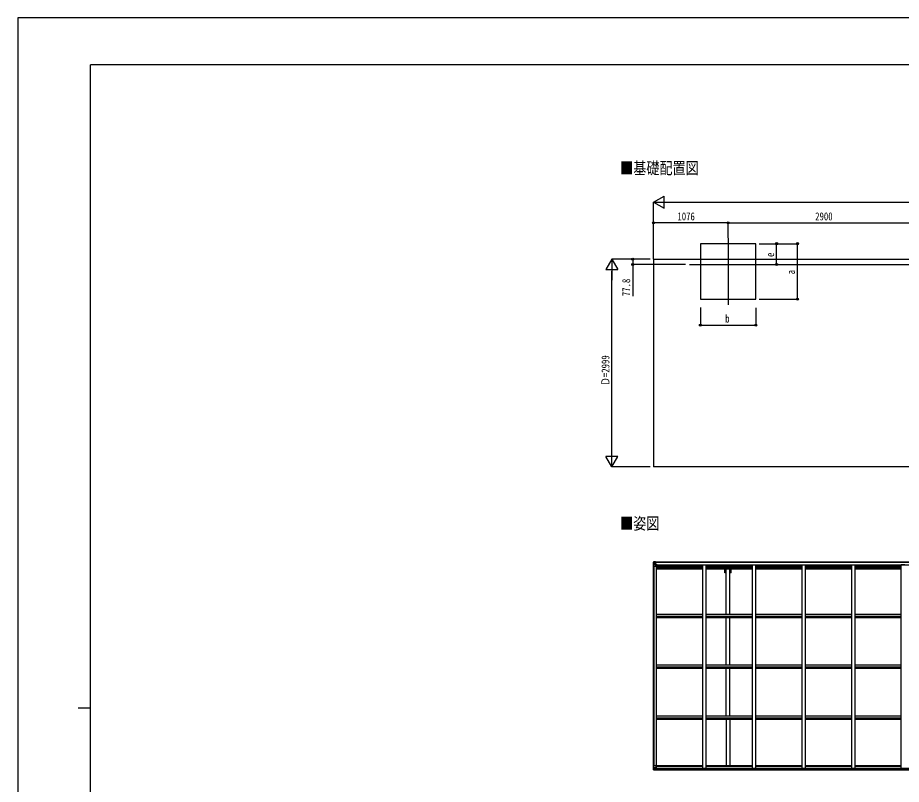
# Model space of a CAD drawing. Units: millimetres, scale not verified. Extents: x -14718 to 14718, y -10395 to 10395.
# Drawn here: x -14718 to -1968, y -664 to 10395 of the extents above; entities that cross this region are included whole.
import ezdxf
from ezdxf.enums import TextEntityAlignment as Align

# ---------------------------------------------------------------- set-up
doc = ezdxf.new("R2010")
doc.units = ezdxf.units.MM
doc.header["$LTSCALE"] = 40
for name, color, linetype in [('0-2_USER1', 3, 'Continuous'), ('0-3_YKK_12', 2, 'Continuous'), ('0-4_YKK_13', 4, 'Continuous'), ('0-5_YKK_A1', 4, 'Continuous'), ('0-6_YKK_D', 6, 'Continuous'), ('0-7_YKK_ZWAK', 7, 'Continuous')]:
    doc.layers.add(name, color=color, linetype=linetype)
doc.styles.add('ＭＳ ゴシック', font='')
doc.styles.get('ＭＳ ゴシック').set_extended_font_data('MS Gothic')

msp = doc.modelspace()

# ---------------------------------------------------------------- linework, layer by layer
at = {"layer": '0-3_YKK_12'}
for p, q in [((-4467.43, 7215.91), (-4467.43, 6253.38)), ((-5026.1, 6834.65), (4585.53, 6834.65))]:
    msp.add_line(p, q, dxfattribs=at)
at = {"layer": '0-4_YKK_13'}
for p, q in [((-5545.43, 2542.92), (-5545.43, 2542.88)), ((-5544.49, 2543.92), (-5544.49, 2543.92)), ((-5544.49, 2543.87), (-5544.49, 2543.91)), ((-5535.52, 2544.3), (-5543.44, 2543.83)), ((-5542.58, 2542.86), (-5542.59, 2542.79)), ((-5542.59, 2482.21), (-5542.59, 2542.79)), ((-5542.59, 2482.21), (-5512.43, 2482.21)), ((-5542.04, 2509.09), (-5537.9, 2521.17)), ((-5542.04, 2509.09), (-5535.43, 2508.88)), ((-5538.62, 2539.42), (-5541.35, 2543.08)), ((-5537.76, 2535.91), (-5535.43, 2535.97)), ((-5537.76, 2522.44), (-5537.76, 2535.91)), ((-5535.43, 2522.41), (-5537.76, 2522.44)), ((-5523.43, 2545.09), (-5535.43, 2544.31)), ((-5535.43, 2535.96), (-5523.43, 2535.96)), ((-5535.43, 2522.41), (-5523.43, 2522.41)), ((-5535.43, 2522.41), (-5535.43, 2522.41)), ((-5535.43, 2508.88), (-5511.43, 2508.88)), ((-5529.95, 2528.77), (-5529.95, 2527.81)), ((-5524.43, 2535.96), (-5523.43, 2535.96)), ((-5516.93, 2545.6), (-5523.43, 2545.21)), ((-5523.43, 2519.11), (-5523.43, 2545.21)), ((-5523.43, 2544.32), (-5516.93, 2544.72)), ((-5521.93, 2539.5), (-5523.43, 2539.5)), ((-5521.93, 2535.96), (-5523.43, 2535.96)), ((-5521.93, 2522.41), (-5523.43, 2522.41)), ((-5522.6, 2518.85), (-5512.26, 2517.2)), ((-5522.6, 2518.22), (-5522.6, 2518.85)), ((-5512.26, 2516.56), (-5522.6, 2518.22)), ((-5516.93, 2543.79), (-5521.93, 2543.71)), ((-5521.43, 2539.14), (-5521.93, 2539.14)), ((-5517.93, 2534.21), (-5521.93, 2534.21)), ((-5517.93, 2526), (-5521.93, 2526)), ((-5521.82, 2537.84), (-5517.93, 2537.84)), ((-5521.44, 2538.05), (-5521.44, 2538.21)), ((-5521.44, 2538.21), (-5521.43, 2538.21)), ((-5521.43, 2540.17), (-5521.43, 2538.21)), ((-5513.43, 2540.17), (-5521.43, 2540.17)), ((-5513.43, 2540.14), (-5521.43, 2540.14)), ((-5511.43, 2538.3), (-5521.43, 2538.21)), ((-5517.93, 2518.1), (-5517.93, 2538.07)), ((-5516.93, 2544.72), (-5516.93, 2545.6)), ((-5516.93, 2544.21), (-5516.93, 2544.72)), ((-5516.93, 2544.21), (-5516.93, 2543.79)), ((-5516.93, 2543.79), (-5516.93, 2542.98)), ((-5512.26, 2517.2), (-5512.26, 2516.56)), ((-5511.98, 2517.12), (-5507.93, 2517.09)), ((-5511.93, 2543.41), (-5511.93, 2542.98)), ((-5511.63, 2543.41), (-5511.93, 2543.41)), ((-5511.63, 2543.41), (-5509.94, 2542.98)), ((-5511.43, 2539.91), (-5506.43, 2539.91)), ((-5511.43, 2538.3), (-5511.43, 2539.91)), ((-5511.43, 2483.21), (-5511.43, 2516.31)), ((-5506.93, 2505.21), (-5511.43, 2505.21)), ((-5490.93, 2501.29), (-5511.43, 2501.29)), ((-5506.93, 2517.08), (-5507.93, 2517.09)), ((-5507.93, 2515.35), (-5506.93, 2515.36)), ((-5506.93, 2501.29), (-5506.93, 2517.08)), ((-5506.43, 2540.91), (-5506.43, 2539.91)), ((-5506.43, 2539.91), (-5505.43, 2539.91)), ((-5505.43, 2539.91), (-5505.43, 2540.91)), ((-5505.43, 2539.91), (-5505.43, 2538.34)), ((-5505.43, 2538.23), (-5505.43, 2538.34)), ((-5545.43, -392.89), (-5512.43, -392.89)), ((-5545.43, -453.6), (-5545.43, -392.89)), ((-5544.49, -454.56), (-5544.49, -454.6)), ((-5535.52, -454.99), (-5543.44, -454.51)), ((-5542.59, -392.89), (-5542.59, -453.47)), ((-5542.58, -453.54), (-5542.59, -453.47)), ((-5542.04, -419.77), (-5535.43, -419.56)), ((-5542.04, -419.77), (-5537.9, -431.86)), ((-5538.62, -450.1), (-5541.35, -453.77)), ((-5535.43, -433.09), (-5537.76, -433.12)), ((-5537.76, -433.12), (-5537.76, -446.59)), ((-5537.76, -446.59), (-5535.43, -446.65)), ((-5535.43, -419.56), (-5511.43, -419.56)), ((-5535.43, -433.09), (-5535.43, -433.09)), ((-5523.43, -433.09), (-5535.43, -433.09)), ((-5535.43, -446.65), (-5523.43, -446.65)), ((-5523.43, -455.78), (-5535.43, -454.99)), ((-5530.91, -439.45), (-5530.91, -438.49)), ((-5523.43, -429.1), (-5516.93, -429.1)), ((-5523.43, -429.1), (-5523.43, -455.89)), ((-5512.26, -427.25), (-5522.6, -428.9)), ((-5522.6, -428.9), (-5522.6, -429.1)), ((-5519.91, -429.1), (-5512.26, -427.88)), ((-5516.93, -429.1), (-5507.93, -429.14)), ((-5516.93, -456.29), (-5516.93, -450.34)), ((-5507.93, -450.91), (-5516.93, -450.97)), ((-5512.26, -427.88), (-5512.26, -427.25)), ((-5511.43, -393.89), (-5511.43, -426.99)), ((-5506.93, -430.05), (-5506.93, -450.2))]:
    msp.add_line(p, q, dxfattribs=at)
for points in [[(-5545.43, 2542.88), (-5545.43, 2482.21), (-5542.59, 2482.21)], [(-5544.49, 2543.92), (-5535.43, 2544.47), (-5523.43, 2545.21)], [(-5531.87, 2529.73), (-5532.83, 2529.73), (-5532.83, 2530.69), (-5531.87, 2530.69)], [(-5530.91, 2531.65), (-5530.91, 2532.61), (-5529.95, 2532.61), (-5529.95, 2531.65)], [(-5529.95, 2527.81), (-5530.91, 2527.81), (-5530.91, 2528.77)], [(-5528.99, 2530.69), (-5528.03, 2530.69), (-5528.03, 2529.73), (-5528.99, 2529.73)], [(-5516.93, 2544.21), (-5521.93, 2544.21), (-5521.93, 2518.74)], [(-5506.43, 2538.18), (-5521.43, 2538.05), (-5521.44, 2538.05)], [(-5521.43, 2539.14), (-5513.43, 2539.14), (-5513.43, 2540.91)], [(-5511.43, 2538.3), (-5511.43, 2538.29), (-5505.43, 2538.34)], [(-5507.93, 2517.09), (-5507.93, 2515.35), (-5511.43, 2515.33)], [(-5544.49, -454.6), (-5535.43, -455.16), (-5516.93, -456.29)], [(-5531.87, -441.37), (-5532.83, -441.37), (-5532.83, -440.41), (-5531.87, -440.41)], [(-5530.91, -438.49), (-5529.95, -438.49), (-5529.95, -439.45)], [(-5529.95, -442.33), (-5529.95, -443.29), (-5530.91, -443.29), (-5530.91, -442.33)], [(-5528.99, -440.41), (-5528.03, -440.41), (-5528.03, -441.37), (-5528.99, -441.37)], [(-5506.93, -450.2), (-5506.94, -450.31), (-5516.93, -450.34)]]:
    msp.add_lwpolyline(points, dxfattribs=at)
for centre in [(-5530.43, 2530.21), (-5530.43, -440.89)]:
    msp.add_circle(centre, 5.3, dxfattribs=at)
for centre, radius, start, end in [((-5544.43, 2542.92), 0.999, 93.4424, 179.95083), ((-5544.43, 2542.92), 1, 93.50017, 180.00079), ((-5544.43, 2542.88), 0.999, 93.4424, 179.95083), ((-5543.28, 2556.53), 12.7, 269.24466, 275.10311), ((-5541.3, 2542.92), 1.28, 131.17831, 182.45895), ((-5531.87, 2531.65), 0.96, 270, 0), ((-5531.87, 2528.77), 0.96, 0, 90), ((-5528.99, 2531.65), 0.96, 180, 270), ((-5528.99, 2528.77), 0.96, 90, 180), ((-5522.49, 2519.78), 0.937, 182.32209, 263.26766), ((-5522.49, 2519.15), 0.937, 182.32209, 263.26766), ((-5521.43, 2540.67), 0.5, 179.99802, 269.99691), ((-5521.43, 2540.64), 0.5, 180.00109, 270.00109), ((-5521.43, 2537.71), 0.5, 90.52895, 180.04464), ((-5521.42, 2537.54), 0.513, 91.88028, 181.04707), ((-5512.43, 2483.21), 1, 270, 0), ((-5512.37, 2516.27), 0.937, 2.32209, 83.26766), ((-5512.37, 2515.63), 0.937, 2.32209, 83.26766), ((-5506.29, 2545.87), 7.69, 268.96999, 276.43426), ((-5544.43, -453.56), 0.999, 180.04917, 266.5576), ((-5544.43, -453.6), 0.999, 180.04917, 266.5576), ((-5544.43, -453.6), 1, 179.99921, 266.49983), ((-5543.28, -467.21), 12.7, 84.89689, 90.75534), ((-5541.3, -453.6), 1.28, 177.54105, 228.82169), ((-5531.87, -439.45), 0.96, 270, 0), ((-5531.87, -442.33), 0.96, 0, 90), ((-5528.99, -439.45), 0.96, 180, 270), ((-5528.99, -442.33), 0.96, 90, 180), ((-5522.49, -429.83), 0.937, 96.73234, 129.06602), ((-5512.43, -393.89), 1, 0, 90), ((-5512.37, -426.32), 0.937, 276.73234, 357.67791), ((-5512.37, -426.95), 0.937, 276.73234, 357.67791)]:
    msp.add_arc(centre, radius, start, end, dxfattribs=at)
for centre, major_axis, ratio, start_param, end_param in [((-5343.49, 2556.23), (201, 12.36), 0.060933, 3.13734627, 3.13784492), ((-5542.49, 2544), (2, 0.12), 0.060933, 3.13784492, 4.21192957), ((-5541.32, 2511.44), (0.85, 2.32), 0.403757, 2.3087461, 3.27440486), ((-5542.3, 2540.9), (-0.02, 3), 0.466854, 5.52348971, 6.15750234), ((-5540.63, 2535.83), (0.03, 5), 0.573921, 4.73206034, 5.51591357), ((-5539.17, 2522.46), (0, 3), 0.468246, 4.2703918, 4.70589714), ((-5617.18, 2535.96), (81.75, 0), 0.061163, 0, 0.00077247), ((-5542.49, -454.68), (2, -0.12), 0.060933, 2.07125573, 3.14534039), ((-5343.49, -466.91), (201, -12.36), 0.060933, 3.14534039, 3.14583904), ((-5541.32, -422.12), (0.85, -2.32), 0.403757, 3.00878045, 3.9744392), ((-5542.3, -451.58), (-0.02, -3), 0.466854, 0.12568297, 0.75969559), ((-5540.63, -446.51), (0.03, -5), 0.573921, 0.76727174, 1.55112496), ((-5539.17, -433.14), (0, -3), 0.468246, 1.57728817, 2.01279351), ((-5617.18, -446.65), (81.75, 0), 0.061163, 6.28241284, 6.28318531), ((-5507.93, -430.04), (1, -0.021), 0.906239, 0.01870467, 1.589501), ((-5507.93, -450.21), (1, 0.012), 0.707053, 4.70366366, 6.124411)]:
    msp.add_ellipse(centre, major_axis=major_axis, ratio=ratio, start_param=start_param, end_param=end_param, dxfattribs=at)
at = {"layer": '0-5_YKK_A1'}
for p, q in [((-5543.43, 6912.45), (5236.57, 6912.96)), ((-5543.43, 6912.45), (-5543.43, 3913.45)), ((5236.57, 3913.96), (-5543.43, 3913.45)), ((-5543.43, -392.89), (-5543.43, 2482.21)), ((-5534.43, -392.89), (-5534.43, 2482.21)), ((-5533.73, -392.89), (-5533.73, 2482.21)), ((-5521.93, 2542.98), (-517.93, 2542.98)), ((-5521.93, 2540.91), (-517.93, 2540.91)), ((-5511.43, 2501.29), (-5498.43, 2501.29)), ((-5498.43, -429.24), (-5498.43, 2501.29)), ((-5498.43, 2487.64), (-4832.43, 2487.64)), ((-5498.43, 2478.27), (-4832.43, 2478.27)), ((-5498.43, 2471.2), (-4832.43, 2471.2)), ((-5498.43, 2467.41), (-4832.43, 2467.41)), ((-5498.43, 2456.07), (-4832.43, 2456.07)), ((-5498.43, 2443.24), (-4832.43, 2443.24)), ((-5490.93, 2502.71), (-543.93, 2502.71)), ((-5490.93, 2487.64), (-5490.93, 2502.71)), ((-4832.43, 2500.67), (-4782.43, 2500.67)), ((-4832.43, -429.24), (-4832.43, 2500.67)), ((-4782.43, -429.24), (-4782.43, 2500.67)), ((-4782.43, 2487.64), (-4116.43, 2487.64)), ((-4782.43, 2478.27), (-4116.43, 2478.27)), ((-4782.43, 2471.2), (-4116.43, 2471.2)), ((-4782.43, 2467.41), (-4116.43, 2467.41)), ((-4782.43, 2456.07), (-4116.43, 2456.07)), ((-4782.43, 2443.24), (-4116.43, 2443.24)), ((-4494.93, 1792.48), (-4494.93, 2443.24)), ((-4439.93, 1792.48), (-4439.93, 2443.24)), ((-4422.23, 2386.98), (-4422.23, 2443.24)), ((-4116.43, 2500.67), (-4066.43, 2500.67)), ((-4116.43, -429.24), (-4116.43, 2500.67)), ((-4066.43, -429.24), (-4066.43, 2500.67)), ((-4066.43, 2487.64), (-3400.43, 2487.64)), ((-4066.43, 2478.27), (-3400.43, 2478.27)), ((-4066.43, 2471.2), (-3400.43, 2471.2)), ((-4066.43, 2467.41), (-3400.43, 2467.41)), ((-4066.43, 2456.07), (-3400.43, 2456.07)), ((-4066.43, 2443.24), (-3400.43, 2443.24)), ((-3400.43, 2500.67), (-3350.43, 2500.67)), ((-3400.43, -429.24), (-3400.43, 2500.67)), ((-3350.43, -429.24), (-3350.43, 2500.67)), ((-3350.43, 2487.64), (-2684.43, 2487.64)), ((-3350.43, 2478.27), (-2684.43, 2478.27)), ((-3350.43, 2471.2), (-2684.43, 2471.2)), ((-3350.43, 2467.41), (-2684.43, 2467.41)), ((-3350.43, 2456.07), (-2684.43, 2456.07)), ((-3350.43, 2443.24), (-2684.43, 2443.24)), ((-2684.43, 2500.67), (-2634.43, 2500.67)), ((-2684.43, -429.24), (-2684.43, 2500.67)), ((-2634.43, -429.24), (-2634.43, 2500.67)), ((-2634.43, 2487.64), (-1968.43, 2487.64)), ((-2634.43, 2478.27), (-1968.43, 2478.27)), ((-2634.43, 2471.2), (-1968.43, 2471.2)), ((-2634.43, 2467.41), (-1968.43, 2467.41)), ((-2634.43, 2456.07), (-1968.43, 2456.07)), ((-2634.43, 2443.24), (-1968.43, 2443.24)), ((-1918.43, 2500.67), (-1968.43, 2500.67)), ((-1968.43, -429.24), (-1968.43, 2500.67)), ((-4422.23, 2386.98), (-4439.93, 2386.98)), ((-5497.64, 1792.48), (-4832.43, 1792.48)), ((-4782.43, 1792.48), (-4116.43, 1792.48)), ((-4066.43, 1792.48), (-3400.43, 1792.48)), ((-3350.43, 1792.48), (-2684.43, 1792.48)), ((-2634.43, 1792.48), (-1968.43, 1792.48)), ((-5497.64, 1763.41), (-4832.43, 1763.41)), ((-5497.64, 1753.92), (-4832.43, 1753.92)), ((-5497.64, 1741.03), (-4832.43, 1741.03)), ((-4782.43, 1763.41), (-4116.43, 1763.41)), ((-4782.43, 1753.92), (-4116.43, 1753.92)), ((-4782.43, 1741.03), (-4116.43, 1741.03)), ((-4494.93, 1061.67), (-4494.93, 1741.03)), ((-4439.93, 1061.67), (-4439.93, 1741.03)), ((-4066.43, 1763.41), (-3400.43, 1763.41)), ((-4066.43, 1753.92), (-3400.43, 1753.92)), ((-4066.43, 1741.03), (-3400.43, 1741.03)), ((-3350.43, 1763.41), (-2684.43, 1763.41)), ((-3350.43, 1753.92), (-2684.43, 1753.92)), ((-3350.43, 1741.03), (-2684.43, 1741.03)), ((-2634.43, 1763.41), (-1968.43, 1763.41)), ((-2634.43, 1753.92), (-1968.43, 1753.92)), ((-2634.43, 1741.03), (-1968.43, 1741.03)), ((-5498.43, 1061.67), (-4832.43, 1061.67)), ((-5498.43, 1032.22), (-4832.43, 1032.22)), ((-5498.43, 1025.15), (-4832.43, 1025.15)), ((-4782.43, 1061.67), (-4116.43, 1061.67)), ((-4782.43, 1032.22), (-4116.43, 1032.22)), ((-4782.43, 1025.15), (-4116.43, 1025.15)), ((-4066.43, 1061.67), (-3400.43, 1061.67)), ((-4066.43, 1032.22), (-3400.43, 1032.22)), ((-4066.43, 1025.15), (-3400.43, 1025.15)), ((-3350.43, 1061.67), (-2684.43, 1061.67)), ((-3350.43, 1032.22), (-2684.43, 1032.22)), ((-3350.43, 1025.15), (-2684.43, 1025.15)), ((-2634.43, 1061.67), (-1968.43, 1061.67)), ((-2634.43, 1032.22), (-1968.43, 1032.22)), ((-2634.43, 1025.15), (-1968.43, 1025.15)), ((-5498.43, 1012.17), (-4832.43, 1012.17)), ((-4782.43, 1012.17), (-4116.43, 1012.17)), ((-4494.93, 322.87), (-4494.93, 1012.17)), ((-4439.93, 322.87), (-4439.93, 1012.17)), ((-4066.43, 1012.17), (-3400.43, 1012.17)), ((-3350.43, 1012.17), (-2684.43, 1012.17)), ((-2634.43, 1012.17), (-1968.43, 1012.17)), ((-5497.64, 322.87), (-4832.43, 322.87)), ((-5497.64, 293.14), (-4832.43, 293.14)), ((-5497.64, 288.51), (-4832.43, 288.51)), ((-5497.64, 275.49), (-4832.43, 275.49)), ((-4782.43, 322.87), (-4116.43, 322.87)), ((-4782.43, 293.14), (-4116.43, 293.14)), ((-4782.43, 288.51), (-4116.43, 288.51)), ((-4782.43, 275.49), (-4116.43, 275.49)), ((-4494.93, 275.49), (-4494.93, -392.02)), ((-4439.93, 275.49), (-4439.93, -392.02)), ((-4066.43, 322.87), (-3400.43, 322.87)), ((-4066.43, 293.14), (-3400.43, 293.14)), ((-4066.43, 288.51), (-3400.43, 288.51)), ((-4066.43, 275.49), (-3400.43, 275.49)), ((-3350.43, 322.87), (-2684.43, 322.87)), ((-3350.43, 293.14), (-2684.43, 293.14)), ((-3350.43, 288.51), (-2684.43, 288.51)), ((-3350.43, 275.49), (-2684.43, 275.49)), ((-2634.43, 322.87), (-1968.43, 322.87)), ((-2634.43, 293.14), (-1968.43, 293.14)), ((-2634.43, 288.51), (-1968.43, 288.51)), ((-2634.43, 275.49), (-1968.43, 275.49)), ((-5516.93, -454.69), (-517.93, -454.69)), ((-5507.47, -429.24), (-527.93, -429.24)), ((-5506.93, -431.6), (-527.93, -431.6)), ((-5506.93, -447.25), (-527.93, -447.25)), ((-5498.43, -392.02), (-4832.43, -392.02)), ((-5498.43, -401.13), (-4832.43, -401.13)), ((-4782.43, -392.02), (-4116.43, -392.02)), ((-4782.43, -401.13), (-4116.43, -401.13)), ((-4066.43, -392.02), (-3400.43, -392.02)), ((-4066.43, -401.13), (-3400.43, -401.13)), ((-3350.43, -392.02), (-2684.43, -392.02)), ((-3350.43, -401.13), (-2684.43, -401.13)), ((-2634.43, -392.02), (-1968.43, -392.02)), ((-2634.43, -401.13), (-1968.43, -401.13))]:
    msp.add_line(p, q, dxfattribs=at)
msp.add_lwpolyline([(-4867.43, 6334.65), (-4067.43, 6334.65), (-4067.43, 7134.65), (-4867.43, 7134.65)], close=True, dxfattribs=at)
msp.add_lwpolyline([(-4494.93, 2386.98), (-4512.63, 2386.98), (-4512.63, 2443.24)], dxfattribs=at)
at = {"layer": '0-6_YKK_D'}
for p, q in [((-5543.43, 7734.65), (-5391.88, 7822.15)), ((-5391.88, 7647.15), (-5391.88, 7822.15)), ((-5543.43, 6913.45), (-5543.43, 7735.65)), ((-5543.43, 7734.65), (-5391.88, 7647.15)), ((-5543.43, 7734.65), (-5240.32, 7734.65)), ((-5368.43, 7734.65), (5061.57, 7734.65)), ((-5543.43, 6913.45), (-5543.43, 7435.65)), ((-4467.43, 7434.65), (-5543.43, 7434.65)), ((-4467.43, 7216.91), (-4467.43, 7435.65)), ((-4467.43, 7216.91), (-4467.43, 7435.65)), ((-4467.43, 7434.65), (-1567.43, 7434.65)), ((-4017.43, 7134.65), (-3466.43, 7134.65)), ((-4016.43, 7134.65), (-3766.43, 7134.65)), ((-3767.43, 6834.65), (-3767.43, 7134.65)), ((-3467.43, 6334.65), (-3467.43, 7134.65)), ((-6143.43, 6912.45), (-6230.93, 6760.89)), ((-5593.43, 6912.45), (-6144.43, 6912.45)), ((-6143.43, 6912.45), (-6055.93, 6760.89)), ((-6143.43, 6912.45), (-6143.43, 6609.34)), ((-5593.43, 6912.45), (-5844.43, 6912.45)), ((-6230.93, 6760.89), (-6055.93, 6760.89)), ((-5079.54, 6834.65), (-5844.43, 6834.65)), ((-6143.43, 4088.45), (-6143.43, 6737.45)), ((-4017.43, 6334.65), (-3466.43, 6334.65)), ((-4867.43, 6212.56), (-4867.43, 5958.65)), ((-4067.43, 6210.63), (-4067.43, 5958.65)), ((-4867.43, 5959.65), (-4067.43, 5959.65)), ((-6143.43, 3913.45), (-6143.43, 4216.55)), ((-6143.43, 3913.45), (-6230.93, 4065)), ((-6055.93, 4065), (-6230.93, 4065)), ((-6143.43, 3913.45), (-6055.93, 4065)), ((-5593.43, 3913.45), (-6144.43, 3913.45))]:
    msp.add_line(p, q, dxfattribs=at)
msp.add_lwpolyline([(-5843.43, 6912.45), (-5843.43, 6834.65), (-5843.43, 6375.68)], dxfattribs=at)
for centre in [(-5543.43, 7434.65), (-4467.43, 7434.65), (-4467.43, 7434.65), (-3767.43, 7134.65), (-3467.43, 7134.65), (-5843.43, 6912.45), (-5843.43, 6834.65), (-3767.43, 6834.65), (-3467.43, 6334.65), (-4867.43, 5959.65), (-4067.43, 5959.65)]:
    msp.add_circle(centre, 14.88, dxfattribs=at)
at = {"layer": '0-7_YKK_ZWAK'}
for p, q in [((13632.57, 9712.5), (-13667.43, 9712.5)), ((-13667.43, -8837.5), (-13667.43, 9712.5)), ((-13842.43, 437.5), (-13667.43, 437.5))]:
    msp.add_line(p, q, dxfattribs=at)
msp.add_lwpolyline([(-14717.5, -10395), (14717.5, -10395), (14717.5, 10395), (-14717.5, 10395)], close=True, dxfattribs=at)

# ---------------------------------------------------------------- texts
at = {"layer": '0-2_USER1', "style": 'ＭＳ ゴシック', "width": 0.8}
for s, p in [('■基礎配置図', (-6024.94, 8086.61)), ('■姿図', (-6024.94, 2960.13))]:
    msp.add_text(s, height=173.2, dxfattribs=at).set_placement(p, align=Align.BOTTOM_LEFT)
at = {"layer": '0-6_YKK_D', "style": 'ＭＳ ゴシック', "width": 0.8}
for s, p in [('1076', (-5198.63, 7436.31)), ('2900', (-3210.63, 7436.31)), ('b', (-4509.43, 5961.31))]:
    msp.add_text(s, height=115.5, dxfattribs=at).set_placement(p, align=Align.BOTTOM_LEFT)
for s, p in [('e', (-3769.1, 6942.65)), ('a', (-3469.1, 6692.65)), ('77.8', (-5845.76, 6378.01)), ('Ｄ=2999', (-6144.43, 5081.15))]:
    msp.add_text(s, height=115.5, rotation=90, dxfattribs=at).set_placement(p, align=Align.BOTTOM_LEFT)

doc.saveas('drawing.dxf')
